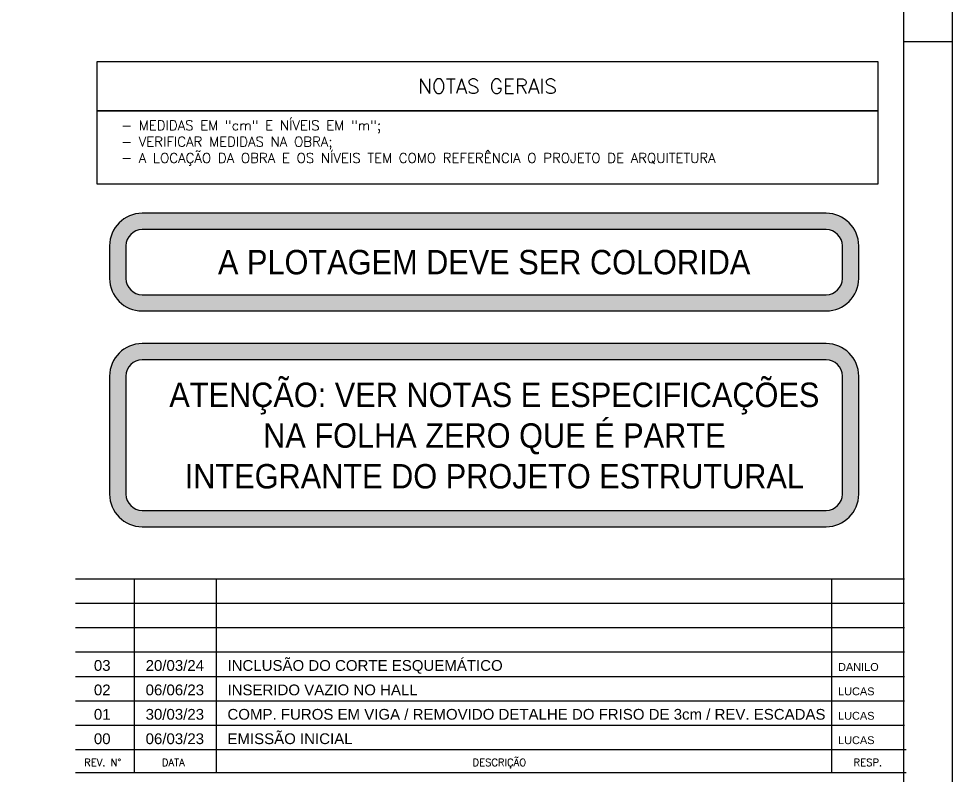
# Model space of a CAD drawing. Extents: x -4723 to 4922, y -2048 to 2452.
# Drawn here: x 3967 to 4922, y -1314 to -540 of the extents above; entities that cross this region are included whole.
import ezdxf
from ezdxf.enums import TextEntityAlignment as Align

# ---------------------------------------------------------------- set-up
doc = ezdxf.new("R2010")
doc.units = 0
doc.header["$LTSCALE"] = 50
doc.header["$MEASUREMENT"] = 0
for name, color, linetype in [('CARIMBO', 7, 'CONTINUOUS'), ('F-DET_LINHA', 1, 'CONTINUOUS'), ('F-DET_TEXTO', 3, 'CONTINUOUS'), ('F-HACHURA-DET', 1, 'CONTINUOUS'), ('F-MARGEM', 1, 'CONTINUOUS'), ('F-TEXTO', 6, 'CONTINUOUS'), ('F-TEXTO-CYAN', 4, 'CONTINUOUS')]:
    doc.layers.add(name, color=color, linetype=linetype)
doc.layers.add('TERRENO', color=3, linetype='CONTINUOUS', lineweight=30)
doc.styles.add('100-RL-R080', font='arial.ttf', dxfattribs={"width": 0.9, "height": 20})
doc.styles.add('8718-AE-BARR-FORM-R09$0$ROMANS', font='simplex.shx', dxfattribs={"oblique": 20})
doc.styles.add('AR-REF', font='arial.ttf')
doc.styles.add('CP-TEXTO', font='simplex.shx')
doc.styles.add('STYLE3', font='simplex.shx')

# ---------------------------------------------------------------- blocks, each defined once
blk = doc.blocks.new('A0-4L_900')
at = {"layer": 'F-MARGEM', "color": 2}
blk.add_line((191.9, 29.7), (192.9, 29.7), dxfattribs=at)
blk.add_lwpolyline([(0, 0), (0, 90), (192.9, 90), (192.9, 0)], close=True, dxfattribs=at)
at = {"layer": 'F-MARGEM', "color": 7}
blk.add_lwpolyline([(2.5, 89), (191.9, 89), (191.9, 1), (2.5, 1)], close=True, dxfattribs=at)

msp = doc.modelspace()

# ---------------------------------------------------------------- hatches: boundary and pattern name
at = {"layer": 'F-HACHURA-DET'}
h = msp.add_hatch(color=253, dxfattribs=at)
h.paths.add_polyline_path([(4059.67323, -772.40513), (4059.67323, -805.73846, 0.414213562), (4093.00657, -839.07179), (4793.00657, -839.07179, 0.414213562), (4826.3399, -805.73846), (4826.3399, -772.40513, 0.414213562), (4793.00657, -739.07179), (4093.00657, -739.07179, 0.414213562)])
h.paths.add_polyline_path([(4076.3399, -772.40513), (4076.3399, -805.73846, 0.414213562), (4093.00657, -822.40513), (4793.00657, -822.40513, 0.414213562), (4809.67323, -805.73846), (4809.67323, -772.40513, 0.414213562), (4793.00657, -755.73846), (4093.00657, -755.73846, 0.414213562)], flags=16)
h.paths.add_polyline_path([(4160.70643, -759.85851), (4160.70643, -820.10408), (4726.35445, -820.10408), (4726.35445, -759.85851)], flags=8)
h = msp.add_hatch(color=253, dxfattribs=at)
h.paths.add_polyline_path([(4059.67323, -1026.56907, 0.414213562), (4093.00657, -1059.90241), (4793.00657, -1059.90241, 0.414213562), (4826.3399, -1026.56907), (4826.3399, -905.73846, 0.414213562), (4793.00657, -872.40513), (4093.00657, -872.40513, 0.414213562), (4059.67323, -905.73846)])
h.paths.add_polyline_path([(4076.3399, -905.73846, -0.414213562), (4093.00657, -889.07179), (4793.00657, -889.07179, -0.414213562), (4809.67323, -905.73846), (4809.67323, -1026.56907, -0.414213562), (4793.00657, -1043.23574), (4093.00657, -1043.23574, -0.414213562), (4076.3399, -1026.56907)], flags=16)
h.paths.add_polyline_path([(4115.24003, -1040.4703), (4793.23969, -1040.4703), (4793.23969, -898.86616), (4115.24003, -898.86616)], flags=8)

# ---------------------------------------------------------------- linework, layer by layer
at = {"layer": 'CARIMBO', "color": 1}
for p, q in [((4873.2979, -1113.46192), (4024.7979, -1113.46192)), ((4084.75011, -1113.46192), (4084.75011, -1311.96192)), ((4168.68223, -1113.46192), (4168.68223, -1311.96192)), ((4798.36228, -1113.46192), (4798.36228, -1311.96192)), ((4873.2979, -1138.46192), (4024.7979, -1138.46192)), ((4873.2979, -1163.46192), (4024.7979, -1163.46192)), ((4873.2979, -1188.46192), (4024.7979, -1188.46192)), ((4873.2979, -1213.46192), (4024.7979, -1213.46192)), ((4873.2979, -1238.46192), (4024.7979, -1238.46192)), ((4873.2979, -1263.46192), (4024.7979, -1263.46192))]:
    msp.add_line(p, q, dxfattribs=at)
at = {"layer": 'CARIMBO', "color": 6}
for p, q in [((4874.7979, -1288.46192), (4024.7979, -1288.46192)), ((4874.7979, -1311.96192), (4024.7979, -1311.96192))]:
    msp.add_line(p, q, dxfattribs=at)
at = {"layer": 'F-DET_LINHA'}
for p, q in [((4046.44509, -634.07179), (4846.44509, -634.07179)), ((4046.44509, -709.07179), (4846.44509, -709.07179))]:
    msp.add_line(p, q, dxfattribs=at)
for points in [[(4046.44509, -634.07179), (4846.44509, -634.07179), (4846.44509, -584.07179), (4046.44509, -584.07179)], [(4046.44509, -709.07179), (4846.44509, -709.07179), (4846.44509, -634.07179), (4046.44509, -634.07179)]]:
    msp.add_lwpolyline(points, close=True, dxfattribs=at)
for points in [[(4093.00657, -839.07179), (4793.00657, -839.07179, 0.414213562), (4826.3399, -805.73846), (4826.3399, -772.40513, 0.414213562), (4793.00657, -739.07179), (4093.00657, -739.07179, 0.414213562), (4059.67323, -772.40513), (4059.67323, -805.73846, 0.414213562)], [(4093.00657, -822.40513), (4793.00657, -822.40513, 0.414213562), (4809.67323, -805.73846), (4809.67323, -772.40513, 0.414213562), (4793.00657, -755.73846), (4093.00657, -755.73846, 0.414213562), (4076.3399, -772.40513), (4076.3399, -805.73846, 0.414213562)], [(4093.00657, -1059.90241), (4793.00657, -1059.90241, 0.414213562), (4826.3399, -1026.56907), (4826.3399, -905.73846, 0.414213562), (4793.00657, -872.40513), (4093.00657, -872.40513, 0.414213562), (4059.67323, -905.73846), (4059.67323, -1026.56907, 0.414213562)], [(4093.00657, -1043.23574), (4793.00657, -1043.23574, 0.414213562), (4809.67323, -1026.56907), (4809.67323, -905.73846, 0.414213562), (4793.00657, -889.07179), (4093.00657, -889.07179, 0.414213562), (4076.3399, -905.73846), (4076.3399, -1026.56907, 0.414213562)]]:
    msp.add_lwpolyline(points, format="xyb", close=True, dxfattribs=at)

# ---------------------------------------------------------------- block references
at = {"layer": 'F-MARGEM', "linetype": 'Continuous', "xscale": 50, "yscale": 50, "zscale": 50}
msp.add_blockref('A0-4L_900', (-4722.80491, -2048.15543), dxfattribs=at)

# ---------------------------------------------------------------- texts
at = {"layer": 'CARIMBO', "color": 2, "style": 'STYLE3'}
for s, p in [('REV. N°', (4033.61125, -1304.90953)), ('DATA', (4113.12819, -1304.90953)), ('DESCRIÇÃO', (4431.10171, -1304.90953)), ('RESP.', (4821.12298, -1304.90953))]:
    msp.add_text(s, height=7.5, dxfattribs=at).set_placement(p)
at = {"layer": 'CARIMBO', "color": 3, "style": 'AR-REF'}
for tag, p, height in [('03', (4043.54968, -1207.47671), 11), ('20/03/24', (4096.50799, -1207.47671), 11), ('DANILO', (4805.26062, -1207.47671), 8), ('02', (4043.54968, -1232.47671), 11), ('06/06/23', (4096.50799, -1232.47671), 11), ('LUCAS', (4805.26062, -1232.47671), 8), ('01', (4043.54968, -1257.47671), 11), ('30/03/23', (4096.50799, -1257.47671), 11), ('LUCAS', (4805.26062, -1257.47671), 8), ('06/03/23', (4096.50799, -1282.47671), 11), ('00', (4043.54968, -1282.47671), 11), ('LUCAS', (4805.26062, -1282.47671), 8)]:
    msp.add_attdef(tag, p, '', height=height, dxfattribs=at)
at = {"layer": 'F-DET_TEXTO', "color": 4, "style": '8718-AE-BARR-FORM-R09$0$ROMANS'}
msp.add_text('NOTAS GERAIS', height=15, dxfattribs=at).set_placement((4446.44509, -609.07179), align=Align.MIDDLE_CENTER)
at = {"layer": 'F-TEXTO', "color": 3, "insert": (4071.44509, -644.07179), "char_height": 10, "width": 840.8006673, "attachment_point": 1, "style": 'CP-TEXTO'}
msp.add_mtext('- MEDIDAS EM "cm" E NÍVEIS EM "m";\\P- VERIFICAR MEDIDAS NA OBRA;\\P- A LOCAÇÃO DA OBRA E OS NÍVEIS TEM COMO REFERÊNCIA O PROJETO DE ARQUITETURA', dxfattribs=at)
at = {"layer": 'F-TEXTO-CYAN', "style": '100-RL-R080', "width": 0.9}
msp.add_text('A PLOTAGEM DEVE SER COLORIDA', height=25, dxfattribs=at).set_placement((4443.00657, -789.07179), align=Align.MIDDLE_CENTER)
at = {"layer": 'F-TEXTO-CYAN', "insert": (4453.44177, -966.75213), "char_height": 25, "attachment_point": 5, "style": '100-RL-R080'}
msp.add_mtext_dynamic_manual_height_columns('ATENÇÃO: VER NOTAS E ESPECIFICAÇÕES NA FOLHA ZERO QUE É PARTE INTEGRANTE DO PROJETO ESTRUTURAL', width=668.0955258, gutter_width=12.5, heights=[0], dxfattribs=at)
at = {"layer": 'TERRENO', "linetype": 'ByBlock', "style": 'AR-REF'}
for s, p in [('INCLUSÃO DO CORTE ESQUEMÁTICO', (4180.27328, -1207.47288)), ('INSERIDO VAZIO NO HALL', (4180.27328, -1232.47288)), ('COMP. FUROS EM VIGA / REMOVIDO DETALHE DO FRISO DE 3cm / REV. ESCADAS', (4180.27328, -1257.47288)), ('EMISSÃO INICIAL', (4180.27328, -1282.47288))]:
    msp.add_text(s, height=11, dxfattribs=at).set_placement(p)

doc.saveas('drawing.dxf')
